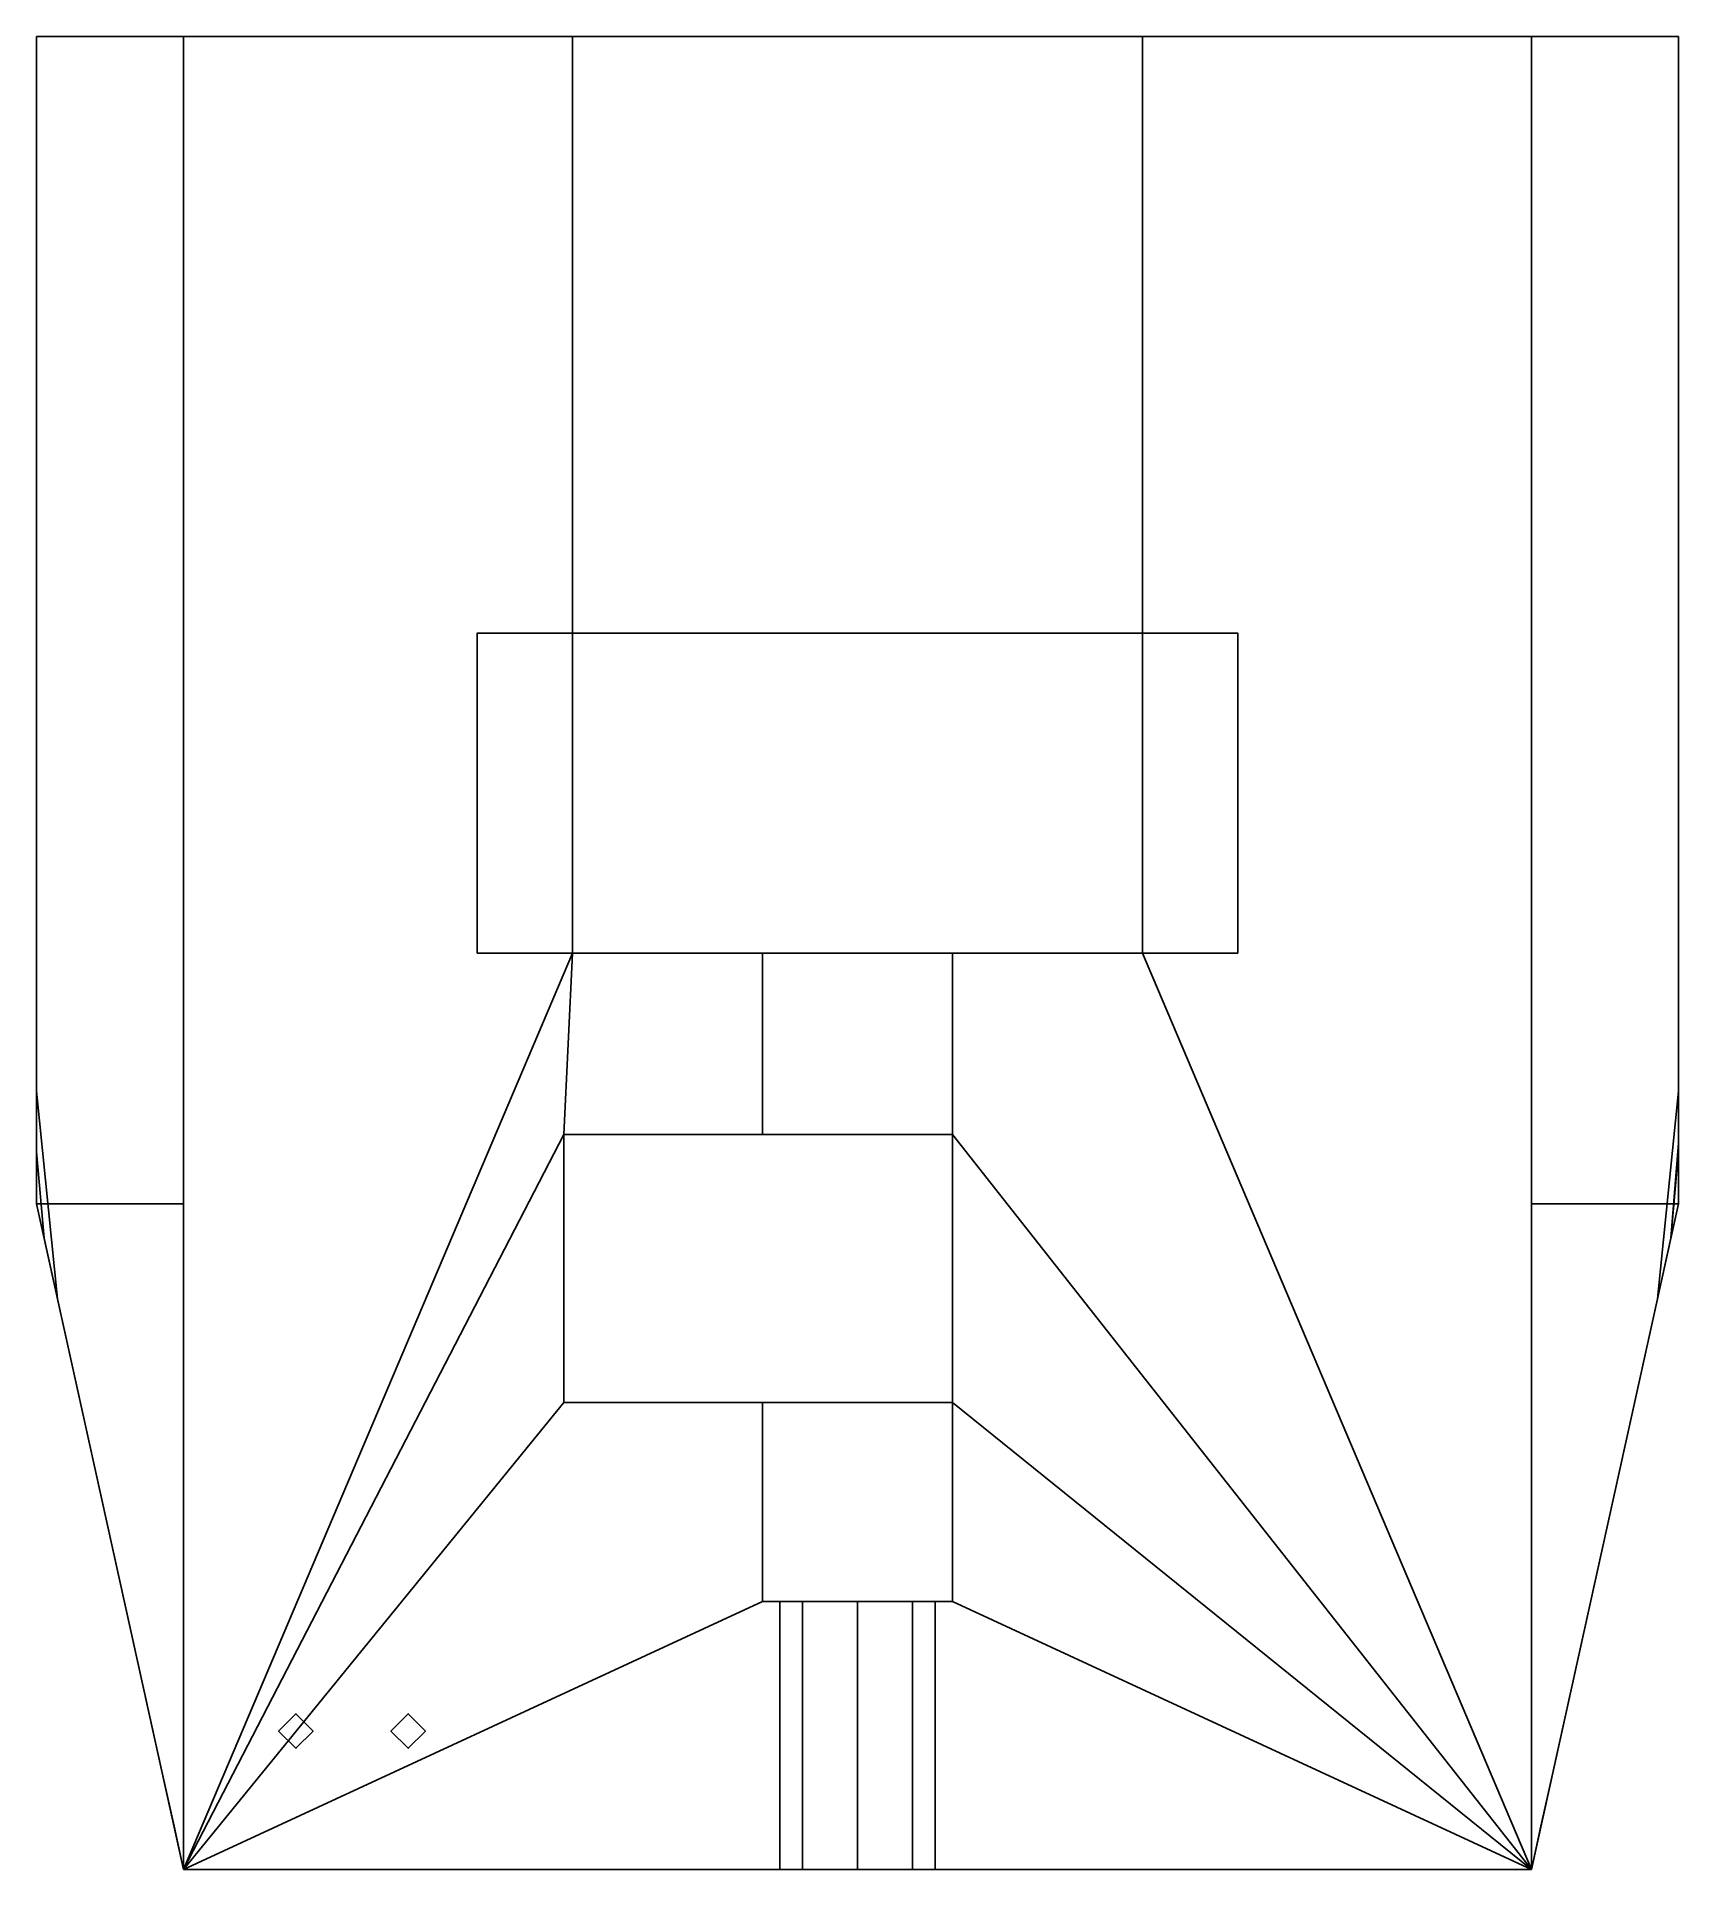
# Model space of a CAD drawing. Extents: x -0.95 to 0.95, y -1.19 to 0.93.
import ezdxf

# ---------------------------------------------------------------- set-up
doc = ezdxf.new("R2010")
doc.units = 0
doc.layers.add('C7P_INTERNALS', color=3, linetype='CONTINUOUS')

msp = doc.modelspace()

# ---------------------------------------------------------------- linework, layer by layer
at = {"layer": 'C7P_INTERNALS'}
for points in [[(-0.95, -0.42, 1.061), (-0.78, -0.42, 1.061), (-0.78, 0.93, 0.9713), (-0.95, 0.93, 0.9713)], [(-0.95, 0.93, 1.8527), (-0.95, 0.93, 0.9713), (-0.84, 0.93, 1.59), (-0.84, 0.93, 1.91)], [(-0.84, 0.93, 1.59), (-0.95, 0.93, 0.9713), (-0.78, 0.93, 0.9713), (-0.84, 0.93, 1.59)], [(-0.95, -0.28, 1.13), (-0.95, -0.42, 1.061), (-0.95, 0.93, 0.9713), (-0.95, 0.26, 1.13)], [(-0.95, 0.86, 1.68), (-0.95, 0.86, 1.58), (-0.95, 0.93, 0.9713), (-0.95, 0.93, 1.8527)], [(-0.95, 0.58, 1.45), (-0.95, 0.37, 1.2), (-0.95, 0.93, 0.9713), (-0.95, 0.72, 1.45)], [(-0.95, 0.33, 1.16), (-0.95, 0.93, 0.9713), (-0.95, 0.93, 0.9713), (-0.95, 0.37, 1.2)], [(-0.95, 0.26, 1.13), (-0.95, 0.93, 0.9713), (-0.95, 0.93, 0.9713), (-0.95, 0.33, 1.16)], [(-0.95, 0.72, 1.45), (-0.95, 0.93, 0.9713), (-0.95, 0.93, 0.9713), (-0.95, 0.8, 1.5)], [(-0.95, 0.8, 1.5), (-0.95, 0.93, 0.9713), (-0.95, 0.93, 0.9713), (-0.95, 0.86, 1.58)], [(-0.95, 0.8, 1.76), (-0.95, 0.86, 1.68), (-0.95, 0.86, 1.68), (-0.95, 0.93, 1.8527)], [(-0.95, 0.72, 1.81), (-0.95, 0.8, 1.76), (-0.95, 0.8, 1.76), (-0.95, 0.93, 1.8527)], [(-0.95, 0.58, 1.81), (-0.95, 0.72, 1.81), (-0.95, 0.93, 1.8527), (-0.95, 0.27, 1.85)], [(-0.84, 0.93, 1.59), (-0.78, 0.93, 0.9713), (-0.78, 0.93, 0.9713), (-0.6, 0.93, 1.59)], [(-0.78, -1.19, 0.47), (-0.33, -0.13, 0.47), (-0.33, 0.93, 0.47), (-0.78, 0.93, 0.47)], [(-0.78, -0.42, 1.061), (-0.78, -1.19, 0.47), (-0.78, 0.93, 0.47), (-0.78, 0.93, 0.9713)], [(-0.33, 0.93, 0.47), (-0.33, 0.93, 1.52), (-0.55, 0.93, 1.59), (-0.78, 0.93, 0.47)], [(-0.6, 0.93, 1.59), (-0.78, 0.93, 0.47), (-0.78, 0.93, 0.47), (-0.55, 0.93, 1.59)], [(-0.78, 0.93, 0.9713), (-0.78, 0.93, 0.47), (-0.78, 0.93, 0.47), (-0.6, 0.93, 1.59)], [(-0.6, 0.93, 1.91), (-0.6, 0.93, 1.59), (-0.55, 0.93, 1.59), (-0.55, 0.93, 1.91)], [(-0.55, 0.93, 1.59), (-0.33, 0.93, 1.52), (-0.33, 0.93, 1.52), (-0.31, 0.93, 1.59)], [(-0.33, -0.13, 0.47), (-0.33, -0.13, 1.52), (-0.33, 0.93, 1.52), (-0.33, 0.93, 0.47)], [(-0.33, 0.93, 1.52), (-0.33, 0.24, 1.52), (0.33, 0.24, 1.52), (0.33, 0.93, 1.52)], [(-0.31, 0.93, 1.59), (-0.33, 0.93, 1.52), (0.33, 0.93, 1.52), (0.31, 0.93, 1.59)], [(-0.31, 0.93, 1.91), (-0.31, 0.93, 1.59), (0.31, 0.93, 1.59), (0.31, 0.93, 1.91)], [(0.31, 0.93, 1.59), (0.33, 0.93, 1.52), (0.33, 0.93, 1.52), (0.55, 0.93, 1.59)], [(0.33, 0.93, 0.47), (0.33, 0.93, 1.52), (0.33, -0.13, 1.52), (0.33, -0.13, 0.47)], [(0.78, 0.93, 0.47), (0.33, 0.93, 0.47), (0.33, -0.13, 0.47), (0.78, -1.19, 0.47)], [(0.78, 0.93, 0.47), (0.78, 0.93, 0.9713), (0.33, 0.93, 1.52), (0.33, 0.93, 0.47)], [(0.55, 0.93, 1.59), (0.33, 0.93, 1.52), (0.78, 0.93, 0.9713), (0.6, 0.93, 1.59)], [(0.55, 0.93, 1.91), (0.55, 0.93, 1.59), (0.6, 0.93, 1.59), (0.6, 0.93, 1.91)], [(0.6, 0.93, 1.59), (0.78, 0.93, 0.9713), (0.95, 0.93, 0.9713), (0.84, 0.93, 1.59)], [(0.78, 0.93, 0.9713), (0.78, 0.93, 0.47), (0.78, -1.19, 0.47), (0.78, -0.42, 1.061)], [(0.95, 0.93, 0.9713), (0.78, 0.93, 0.9713), (0.78, -0.42, 1.061), (0.95, -0.42, 1.061)], [(0.84, 0.93, 1.91), (0.84, 0.93, 1.59), (0.95, 0.93, 0.9713), (0.95, 0.93, 1.8527)], [(0.95, 0.26, 1.13), (0.95, 0.93, 0.9713), (0.95, -0.42, 1.061), (0.95, -0.28, 1.13)], [(0.95, 0.33, 1.16), (0.95, 0.93, 0.9713), (0.95, 0.93, 0.9713), (0.95, 0.26, 1.13)], [(0.95, 0.37, 1.2), (0.95, 0.93, 0.9713), (0.95, 0.93, 0.9713), (0.95, 0.33, 1.16)], [(0.95, 0.72, 1.45), (0.95, 0.93, 0.9713), (0.95, 0.37, 1.2), (0.95, 0.58, 1.45)], [(0.95, 0.8, 1.5), (0.95, 0.93, 0.9713), (0.95, 0.93, 0.9713), (0.95, 0.72, 1.45)], [(0.95, 0.86, 1.58), (0.95, 0.93, 0.9713), (0.95, 0.93, 0.9713), (0.95, 0.8, 1.5)], [(0.95, 0.93, 1.8527), (0.95, 0.93, 0.9713), (0.95, 0.86, 1.58), (0.95, 0.86, 1.68)], [(0.95, 0.93, 1.8527), (0.95, 0.86, 1.68), (0.95, 0.86, 1.68), (0.95, 0.8, 1.76)], [(0.95, 0.93, 1.8527), (0.95, 0.8, 1.76), (0.95, 0.8, 1.76), (0.95, 0.72, 1.81)], [(0.95, 0.93, 1.8527), (0.95, 0.72, 1.81), (0.95, 0.58, 1.81), (0.95, 0.27, 1.85)], [(-0.95, 0.5, 1.5), (-0.95, 0.37, 1.2), (-0.95, 0.37, 1.2), (-0.95, 0.58, 1.45)], [(-0.95, 0.34, 1.81), (-0.95, 0.5, 1.76), (-0.95, 0.58, 1.81), (-0.95, 0.27, 1.85)], [(0.95, 0.5, 1.5), (0.95, 0.58, 1.45), (0.95, 0.58, 1.45), (0.95, 0.37, 1.2)], [(0.95, 0.58, 1.81), (0.95, 0.5, 1.76), (0.95, 0.34, 1.81), (0.95, 0.27, 1.85)], [(-0.95, 0.44, 1.58), (-0.95, 0.37, 1.2), (-0.95, 0.37, 1.2), (-0.95, 0.5, 1.5)], [(-0.95, 0.37, 1.75), (-0.95, 0.44, 1.68), (-0.95, 0.5, 1.76), (-0.95, 0.34, 1.81)], [(0.95, 0.44, 1.58), (0.95, 0.5, 1.5), (0.95, 0.5, 1.5), (0.95, 0.37, 1.2)], [(0.95, 0.5, 1.76), (0.95, 0.44, 1.68), (0.95, 0.37, 1.75), (0.95, 0.34, 1.81)], [(-0.95, 0.37, 1.75), (-0.95, 0.37, 1.2), (-0.95, 0.44, 1.58), (-0.95, 0.44, 1.68)], [(0.95, 0.44, 1.68), (0.95, 0.44, 1.58), (0.95, 0.37, 1.2), (0.95, 0.37, 1.75)], [(-0.33, -0.13, 1.52), (-0.44, -0.13, 1.85), (-0.44, 0.24, 1.85), (-0.33, 0.24, 1.52)], [(-0.33, 0.24, 1.52), (-0.44, 0.24, 1.85), (0.44, 0.24, 1.85), (0.33, 0.24, 1.52)], [(0.33, 0.24, 1.52), (0.44, 0.24, 1.85), (0.44, -0.13, 1.85), (0.33, -0.13, 1.52)], [(-0.78, -1.19, 0.47), (-0.78, -1.19, 0.47), (-0.34, -0.34, 0.47), (-0.33, -0.13, 0.47)], [(0.33, -0.13, 1.52), (0.44, -0.13, 1.85), (-0.44, -0.13, 1.85), (-0.33, -0.13, 1.52)], [(-0.33, -0.13, 0.47), (-0.34, -0.34, 0.47), (-0.11, -0.34, 0.47), (-0.11, -0.13, 0.47)], [(0.11, -0.13, 0.88), (0.33, -0.13, 1.52), (-0.33, -0.13, 1.52), (-0.11, -0.13, 0.88)], [(-0.33, -0.13, 0.47), (-0.11, -0.13, 0.47), (-0.11, -0.13, 0.88), (-0.33, -0.13, 1.52)], [(-0.11, -0.13, 0.88), (-0.11, -0.34, 0.88), (0.11, -0.34, 0.88), (0.11, -0.13, 0.88)], [(-0.11, -0.13, 0.47), (-0.11, -0.34, 0.47), (-0.11, -0.34, 0.88), (-0.11, -0.13, 0.88)], [(0.11, -0.34, 0.88), (0.11, -0.34, 0.47), (0.11, -0.13, 0.47), (0.11, -0.13, 0.88)], [(0.11, -0.13, 0.88), (0.11, -0.13, 0.47), (0.33, -0.13, 0.47), (0.33, -0.13, 1.52)], [(0.11, -0.34, 0.47), (0.78, -1.19, 0.47), (0.33, -0.13, 0.47), (0.11, -0.13, 0.47)], [(-0.95, -0.42, 1.061), (-0.95, -0.28, 1.13), (-0.95, -0.28, 1.13), (-0.95, -0.35, 1.16)], [(-0.9257, -0.53, 1.85), (-0.9412, -0.46, 1.8), (-0.95, -0.36, 1.81), (-0.95, -0.29, 1.85)], [(0.95, -0.29, 1.85), (0.95, -0.36, 1.81), (0.9412, -0.46, 1.8), (0.9257, -0.53, 1.85)], [(0.95, -0.35, 1.16), (0.95, -0.28, 1.13), (0.95, -0.42, 1.061), (0.9412, -0.46, 1.16)], [(-0.95, -0.42, 1.061), (-0.95, -0.35, 1.16), (-0.95, -0.35, 1.16), (-0.95, -0.39, 1.2)], [(-0.9412, -0.46, 1.8), (-0.95, -0.42, 1.75), (-0.95, -0.39, 1.75), (-0.95, -0.36, 1.81)], [(-0.78, -1.19, 0.47), (-0.78, -1.19, 0.47), (-0.34, -0.65, 0.47), (-0.34, -0.34, 0.47)], [(-0.34, -0.34, 0.91), (-0.34, -0.65, 0.91), (0.11, -0.65, 0.91), (0.11, -0.34, 0.91)], [(-0.34, -0.34, 0.47), (-0.34, -0.65, 0.47), (-0.34, -0.65, 0.91), (-0.34, -0.34, 0.91)], [(-0.11, -0.34, 0.88), (-0.11, -0.34, 0.47), (-0.34, -0.34, 0.47), (-0.34, -0.34, 0.91)], [(-0.11, -0.34, 0.88), (-0.34, -0.34, 0.91), (0.11, -0.34, 0.91), (0.11, -0.34, 0.88)], [(0.11, -0.65, 0.91), (0.11, -0.65, 0.47), (0.11, -0.34, 0.47), (0.11, -0.34, 0.91)], [(0.11, -0.65, 0.47), (0.78, -1.19, 0.47), (0.78, -1.19, 0.47), (0.11, -0.34, 0.47)], [(0.95, -0.39, 1.2), (0.95, -0.35, 1.16), (0.9412, -0.46, 1.16), (0.95, -0.42, 1.2)], [(0.95, -0.36, 1.81), (0.95, -0.39, 1.75), (0.95, -0.42, 1.75), (0.9412, -0.46, 1.8)], [(-0.95, -0.42, 1.75), (-0.95, -0.42, 1.2), (-0.95, -0.39, 1.2), (-0.95, -0.39, 1.75)], [(-0.95, -0.42, 1.061), (-0.95, -0.39, 1.2), (-0.95, -0.39, 1.2), (-0.95, -0.42, 1.2)], [(0.95, -0.39, 1.75), (0.95, -0.39, 1.2), (0.95, -0.42, 1.2), (0.95, -0.42, 1.75)], [(-0.78, -1.19, 1.1122), (-0.78, -1.19, 1.1122), (-0.78, -0.42, 1.061), (-0.95, -0.42, 1.061)], [(-0.95, -0.42, 1.061), (-0.95, -0.42, 1.2), (-0.95, -0.42, 1.2), (-0.9412, -0.46, 1.16)], [(-0.95, -0.42, 1.061), (-0.9412, -0.46, 1.16), (-0.9412, -0.46, 1.16), (-0.9257, -0.53, 1.13)], [(-0.8043, -1.08, 1.13), (-0.78, -1.19, 1.1122), (-0.95, -0.42, 1.061), (-0.9257, -0.53, 1.13)], [(-0.78, -1.19, 1.1122), (-0.78, -1.19, 0.47), (-0.78, -1.19, 0.47), (-0.78, -0.42, 1.061)], [(0.78, -0.42, 1.061), (0.78, -1.19, 0.47), (0.78, -1.19, 0.47), (0.78, -1.19, 1.1122)], [(0.9257, -0.53, 1.13), (0.95, -0.42, 1.061), (0.78, -1.19, 1.1122), (0.8043, -1.08, 1.13)], [(0.9412, -0.46, 1.16), (0.95, -0.42, 1.061), (0.95, -0.42, 1.061), (0.9257, -0.53, 1.13)], [(-0.34, -0.65, 0.47), (-0.78, -1.19, 0.47), (-0.11, -0.88, 0.47), (-0.11, -0.65, 0.47)], [(-0.34, -0.65, 0.91), (-0.34, -0.65, 0.47), (-0.11, -0.65, 0.47), (-0.11, -0.65, 0.88)], [(-0.34, -0.65, 0.91), (-0.11, -0.65, 0.88), (0.11, -0.65, 0.88), (0.11, -0.65, 0.91)], [(-0.11, -0.65, 0.88), (-0.11, -0.88, 0.88), (0.11, -0.88, 0.88), (0.11, -0.65, 0.88)], [(-0.11, -0.65, 0.47), (-0.11, -0.88, 0.47), (-0.11, -0.88, 0.88), (-0.11, -0.65, 0.88)], [(0.11, -0.88, 0.88), (0.11, -0.88, 0.47), (0.11, -0.65, 0.47), (0.11, -0.65, 0.88)], [(0.11, -0.88, 0.47), (0.78, -1.19, 0.47), (0.78, -1.19, 0.47), (0.11, -0.65, 0.47)], [(-0.09, -0.88, 0.47), (-0.11, -0.88, 0.47), (-0.78, -1.19, 0.47), (-0.09, -1.19, 0.47)], [(-0.11, -0.88, 0.88), (-0.11, -0.88, 0.47), (0.11, -0.88, 0.47), (0.11, -0.88, 0.88)], [(-0.0636, -0.88, 0.7136), (-0.09, -0.88, 0.65), (-0.09, -1.19, 0.65), (-0.0636, -1.19, 0.7136)], [(-0.09, -0.88, 0.65), (-0.09, -0.88, 0.47), (-0.09, -1.19, 0.47), (-0.09, -1.19, 0.65)], [(0, -0.88, 0.74), (-0.0636, -0.88, 0.7136), (-0.0636, -1.19, 0.7136), (0, -1.19, 0.74)], [(0.0636, -0.88, 0.7136), (0, -0.88, 0.74), (0, -1.19, 0.74), (0.0636, -1.19, 0.7136)], [(0.09, -0.88, 0.65), (0.0636, -0.88, 0.7136), (0.0636, -1.19, 0.7136), (0.09, -1.19, 0.65)], [(0.09, -0.88, 0.47), (0.09, -0.88, 0.65), (0.09, -1.19, 0.65), (0.09, -1.19, 0.47)], [(0.11, -0.88, 0.47), (0.09, -0.88, 0.47), (0.09, -1.19, 0.47), (0.78, -1.19, 0.47)], [(-0.65, -1.01, 0.47), (-0.67, -1.03, 0.47), (-0.67, -1.03, 1.28), (-0.65, -1.01, 1.28)], [(-0.65, -1.01, 1.28), (-0.67, -1.03, 1.28), (-0.65, -1.05, 1.28), (-0.63, -1.03, 1.28)], [(-0.63, -1.03, 0.47), (-0.65, -1.01, 0.47), (-0.65, -1.01, 1.28), (-0.63, -1.03, 1.28)], [(-0.52, -1.01, 0.47), (-0.54, -1.03, 0.47), (-0.54, -1.03, 1.28), (-0.52, -1.01, 1.28)], [(-0.52, -1.01, 1.28), (-0.54, -1.03, 1.28), (-0.52, -1.05, 1.28), (-0.5, -1.03, 1.28)], [(-0.5, -1.03, 0.47), (-0.52, -1.01, 0.47), (-0.52, -1.01, 1.28), (-0.5, -1.03, 1.28)], [(-0.67, -1.03, 0.47), (-0.65, -1.05, 0.47), (-0.65, -1.05, 1.28), (-0.67, -1.03, 1.28)], [(-0.65, -1.05, 0.47), (-0.63, -1.03, 0.47), (-0.63, -1.03, 1.28), (-0.65, -1.05, 1.28)], [(-0.54, -1.03, 0.47), (-0.52, -1.05, 0.47), (-0.52, -1.05, 1.28), (-0.54, -1.03, 1.28)], [(-0.52, -1.05, 0.47), (-0.5, -1.03, 0.47), (-0.5, -1.03, 1.28), (-0.52, -1.05, 1.28)], [(-0.8043, -1.08, 1.13), (-0.791, -1.14, 1.17), (-0.791, -1.14, 1.17), (-0.78, -1.19, 1.1122)], [(-0.8043, -1.08, 1.85), (-0.78, -1.19, 1.85), (-0.78, -1.19, 1.85), (-0.791, -1.14, 1.81)], [(0.8043, -1.08, 1.13), (0.78, -1.19, 1.1122), (0.78, -1.19, 1.1122), (0.791, -1.14, 1.17)], [(0.8043, -1.08, 1.85), (0.791, -1.14, 1.81), (0.791, -1.14, 1.81), (0.78, -1.19, 1.85)], [(-0.791, -1.14, 1.17), (-0.78, -1.19, 1.23), (-0.78, -1.19, 1.23), (-0.78, -1.19, 1.1122)], [(-0.791, -1.14, 1.81), (-0.78, -1.19, 1.85), (-0.78, -1.19, 1.85), (-0.78, -1.19, 1.75)], [(0.791, -1.14, 1.17), (0.78, -1.19, 1.1122), (0.78, -1.19, 1.1122), (0.78, -1.19, 1.23)], [(0.791, -1.14, 1.81), (0.78, -1.19, 1.75), (0.78, -1.19, 1.75), (0.78, -1.19, 1.85)], [(-0.09, -1.19, 0.65), (-0.09, -1.19, 0.47), (-0.78, -1.19, 0.47), (-0.78, -1.19, 1.1122)], [(0, -1.19, 0.74), (-0.0636, -1.19, 0.7136), (-0.78, -1.19, 1.1122)], [(0.0636, -1.19, 0.7136), (0, -1.19, 0.74), (-0.78, -1.19, 1.1122), (0.78, -1.19, 1.1122)], [(-0.0636, -1.19, 0.7136), (-0.09, -1.19, 0.65), (-0.78, -1.19, 1.1122)], [(0.21, -1.19, 1.83), (-0.21, -1.19, 1.83), (-0.78, -1.19, 1.85), (0.78, -1.19, 1.85)], [(-0.21, -1.19, 1.83), (-0.34, -1.19, 1.83), (-0.78, -1.19, 1.85)], [(-0.34, -1.19, 1.83), (-0.74, -1.19, 1.83), (-0.78, -1.19, 1.85)], [(-0.74, -1.19, 1.67), (-0.78, -1.19, 1.75), (-0.78, -1.19, 1.85), (-0.74, -1.19, 1.83)], [(-0.74, -1.19, 1.62), (-0.78, -1.19, 1.23), (-0.78, -1.19, 1.75), (-0.74, -1.19, 1.67)], [(-0.74, -1.19, 1.23), (-0.78, -1.19, 1.1122), (-0.78, -1.19, 1.23), (-0.74, -1.19, 1.62)], [(0.78, -1.19, 1.1122), (-0.78, -1.19, 1.1122), (-0.21, -1.19, 1.23), (0.21, -1.19, 1.23)], [(-0.78, -1.19, 1.1122), (-0.78, -1.19, 1.1122), (-0.34, -1.19, 1.23), (-0.21, -1.19, 1.23)], [(-0.78, -1.19, 1.1122), (-0.78, -1.19, 1.1122), (-0.74, -1.19, 1.23), (-0.34, -1.19, 1.23)], [(-0.34, -1.19, 1.62), (-0.74, -1.19, 1.62), (-0.74, -1.19, 1.67), (-0.34, -1.19, 1.67)], [(-0.21, -1.19, 1.23), (-0.34, -1.19, 1.23), (-0.34, -1.19, 1.62), (-0.21, -1.19, 1.62)], [(-0.21, -1.19, 1.62), (-0.34, -1.19, 1.62), (-0.34, -1.19, 1.67), (-0.21, -1.19, 1.67)], [(-0.21, -1.19, 1.67), (-0.34, -1.19, 1.67), (-0.34, -1.19, 1.83), (-0.21, -1.19, 1.83)], [(0.21, -1.19, 1.62), (-0.21, -1.19, 1.62), (-0.21, -1.19, 1.67), (0.21, -1.19, 1.67)], [(0.09, -1.19, 0.65), (0.0636, -1.19, 0.7136), (0.78, -1.19, 1.1122)], [(0.09, -1.19, 0.47), (0.09, -1.19, 0.65), (0.78, -1.19, 1.1122), (0.78, -1.19, 0.47)], [(0.34, -1.19, 1.83), (0.21, -1.19, 1.83), (0.78, -1.19, 1.85)], [(0.34, -1.19, 1.67), (0.21, -1.19, 1.67), (0.21, -1.19, 1.83), (0.34, -1.19, 1.83)], [(0.34, -1.19, 1.62), (0.21, -1.19, 1.62), (0.21, -1.19, 1.67), (0.34, -1.19, 1.67)], [(0.34, -1.19, 1.23), (0.21, -1.19, 1.23), (0.21, -1.19, 1.62), (0.34, -1.19, 1.62)], [(0.78, -1.19, 1.1122), (0.78, -1.19, 1.1122), (0.21, -1.19, 1.23), (0.34, -1.19, 1.23)], [(0.74, -1.19, 1.83), (0.34, -1.19, 1.83), (0.78, -1.19, 1.85)], [(0.74, -1.19, 1.62), (0.34, -1.19, 1.62), (0.34, -1.19, 1.67), (0.74, -1.19, 1.67)], [(0.78, -1.19, 1.1122), (0.78, -1.19, 1.1122), (0.34, -1.19, 1.23), (0.74, -1.19, 1.23)], [(0.78, -1.19, 1.75), (0.74, -1.19, 1.67), (0.74, -1.19, 1.83), (0.78, -1.19, 1.85)], [(0.78, -1.19, 1.23), (0.74, -1.19, 1.62), (0.74, -1.19, 1.67), (0.78, -1.19, 1.75)], [(0.78, -1.19, 1.1122), (0.74, -1.19, 1.23), (0.74, -1.19, 1.62), (0.78, -1.19, 1.23)]]:
    msp.add_3dface(points, dxfattribs=at)

doc.saveas('drawing.dxf')
